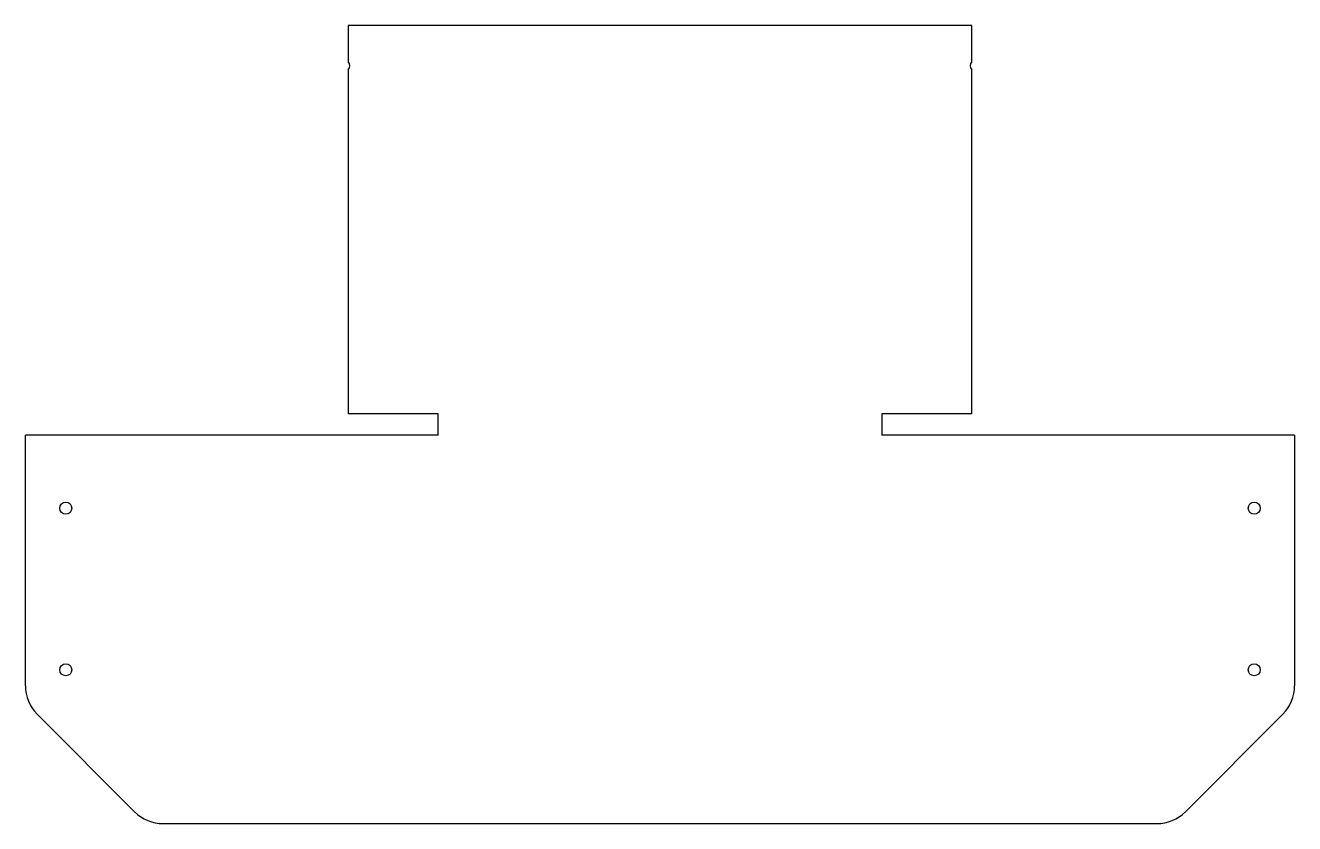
# Model space of a CAD drawing. Header units: millimetres. Extents: x -157 to 157, y -48 to 150.
import ezdxf

# ---------------------------------------------------------------- set-up
doc = ezdxf.new("R2010")
doc.units = ezdxf.units.MM

msp = doc.modelspace()

# ---------------------------------------------------------------- linework, layer by layer
at = {"color": 7, "linetype": 'Continuous', "lineweight": 25}
for p, q in [((-77.23, 149.54), (-77.23, 140.56)), ((77.23, 149.54), (-77.23, 149.54)), ((77.23, 140.56), (77.23, 149.54)), ((-77.23, 138.52), (-77.23, 53.34)), ((77.23, 53.34), (77.23, 138.52)), ((-54.99, 53.34), (-77.23, 53.34)), ((-54.99, 48.1), (-54.99, 53.34)), ((77.23, 53.34), (54.99, 53.34)), ((54.99, 53.34), (54.99, 48.1)), ((-157.24, -13.96), (-157.24, 48.1)), ((-54.99, 48.1), (-157.24, 48.1)), ((157.24, 48.1), (54.99, 48.1)), ((157.24, 48.1), (157.24, -13.96)), ((-154.31, -21.03), (-130.17, -45.17)), ((130.17, -45.17), (154.31, -21.03)), ((-123.1, -48.1), (123.1, -48.1))]:
    msp.add_line(p, q, dxfattribs=at)
for centre in [(-147.24, 30), (147.24, 30), (-147.24, -10), (147.24, -10)]:
    msp.add_circle(centre, 1.5, dxfattribs=at)
for centre, radius, start, end in [((-78.33, 139.54), 1.5, 317.1666, 42.8334), ((78.33, 139.54), 1.5, 137.1666, 222.8334), ((-147.24, -13.96), 10, 180, 225), ((147.24, -13.96), 10, 315, 0), ((-123.1, -38.1), 10, 225, 270), ((123.1, -38.1), 10, 270, 315)]:
    msp.add_arc(centre, radius, start, end, dxfattribs=at)

doc.saveas('drawing.dxf')
